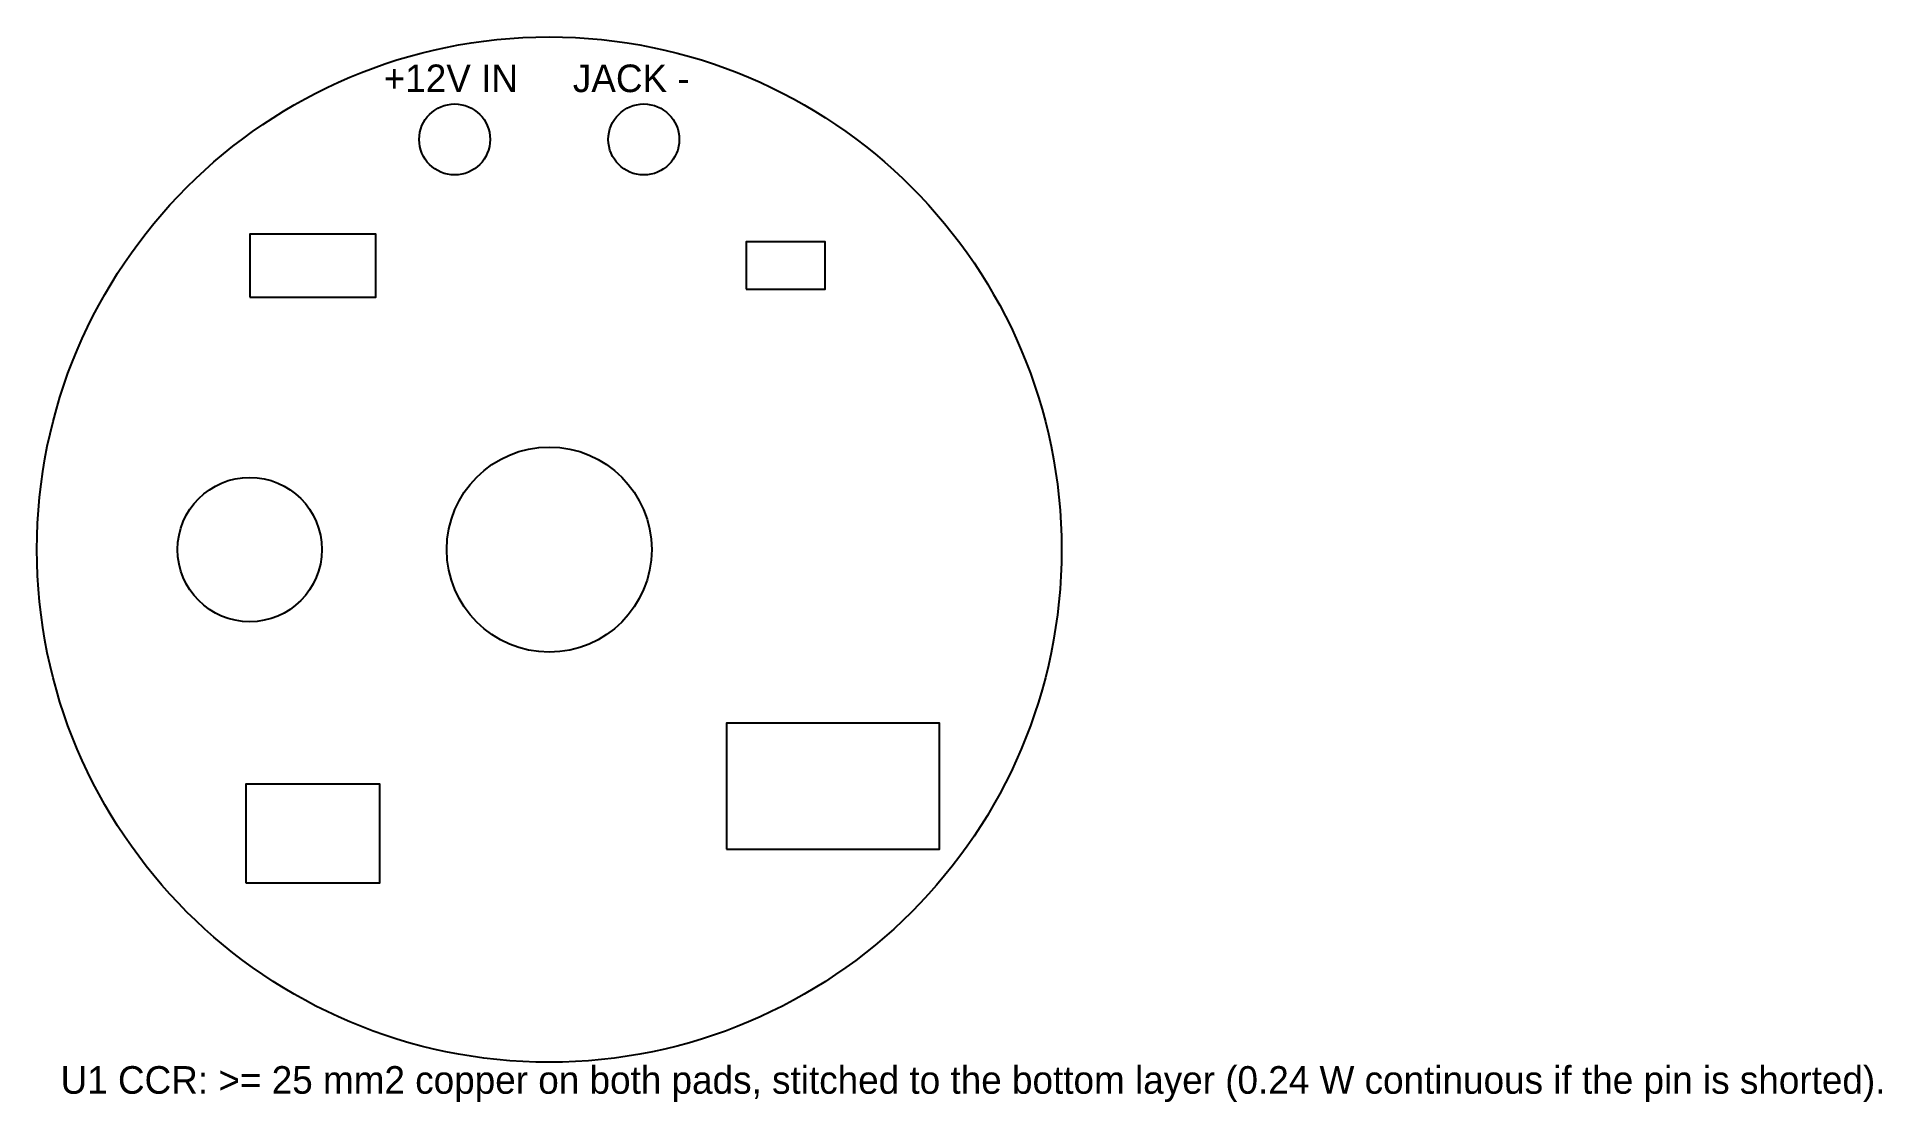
# Model space of a CAD drawing. Header units: millimetres. Extents: x -6.5 to 16.9, y -7 to 6.5.
import ezdxf

# ---------------------------------------------------------------- set-up
doc = ezdxf.new("R2010")
doc.units = ezdxf.units.MM
for name, color, linetype in [('COMP_TOP', 5, 'Continuous'), ('DRILL', 1, 'Continuous'), ('NOTE', 8, 'Continuous'), ('OUTLINE', 7, 'Continuous'), ('PAD', 2, 'Continuous')]:
    doc.layers.add(name, color=color, linetype=linetype)

msp = doc.modelspace()

# ---------------------------------------------------------------- linework, layer by layer
at = {"layer": 'COMP_TOP'}
for points in [[(-3.8, 3.2), (-2.2, 3.2), (-2.2, 4), (-3.8, 4)], [(2.5, 3.3), (3.5, 3.3), (3.5, 3.9), (2.5, 3.9)], [(2.25, -3.8), (4.95, -3.8), (4.95, -2.2), (2.25, -2.2)], [(-3.85, -4.225), (-2.15, -4.225), (-2.15, -2.975), (-3.85, -2.975)]]:
    msp.add_lwpolyline(points, close=True, dxfattribs=at)
at = {"layer": 'DRILL'}
for centre in [(-1.2, 5.2), (1.2, 5.2)]:
    msp.add_circle(centre, 0.45, dxfattribs=at)
at = {"layer": 'OUTLINE'}
msp.add_circle((0, 0), 6.5, dxfattribs=at)
at = {"layer": 'PAD'}
for centre, radius in [((0, 0), 1.3), ((-3.8, 0), 0.915)]:
    msp.add_circle(centre, radius, dxfattribs=at)

# ---------------------------------------------------------------- texts
at = {"layer": 'NOTE'}
for s, p in [('+12V IN', (-2.1, 5.8)), ('JACK -', (0.3, 5.8)), ('U1 CCR: >= 25 mm2 copper on both pads, stitched to the bottom layer (0.24 W continuous if the pin is shorted).', (-6.2, -6.9))]:
    msp.add_text(s, height=0.35, dxfattribs=at).set_placement(p)

doc.saveas('drawing.dxf')
